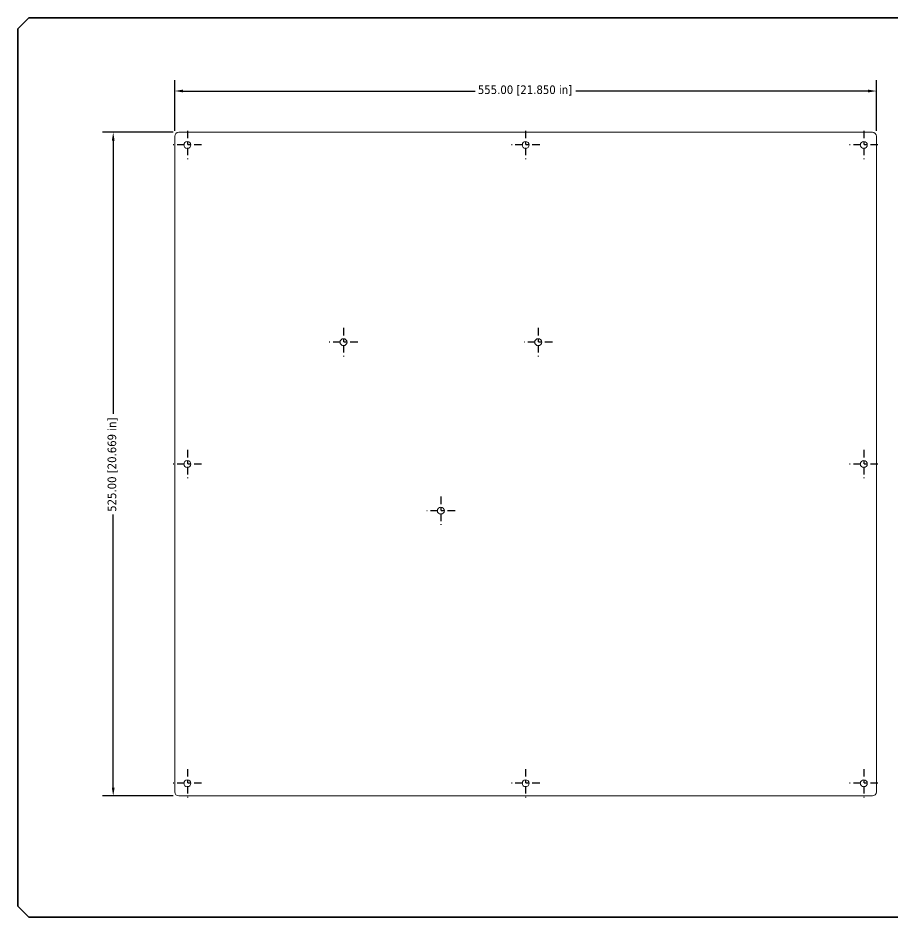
# Model space of a CAD drawing. Header units: inches. Extents: x 1.3 to 45, y 0.7 to 28.7.
# Drawn here: x 1.33 to 28.55, y 0.67 to 28.67 of the extents above; entities that cross this region are included whole.
import ezdxf

# ---------------------------------------------------------------- set-up
doc = ezdxf.new("R2010")
doc.units = ezdxf.units.IN
doc.header["$LTSCALE"] = 2.666667
doc.header["$MEASUREMENT"] = 0
doc.linetypes.add('CHAIN', pattern=[0.7087, 0.4724, -0.0591, 0.1181, -0.0591])
doc.layers.get('0').update_dxf_attribs({"lineweight": 25})
for name, color, linetype, lineweight in [('Border (ANSI)', 7, 'Continuous', 50), ('Center Mark (ANSI)', 7, 'Continuous', 25), ('Dimension (ANSI)', 7, 'Continuous', 25), ('TITLE', 7, 'Continuous', 35), ('Visible (ANSI)', 7, 'Continuous', 18)]:
    doc.layers.add(name, color=color, linetype=linetype, lineweight=lineweight)
doc.styles.add('Note Text (ANSI)', font='tahoma.ttf')
doc.dimstyles.new('Default - mm [in] (ANSI)', dxfattribs={"dimscale": 2.666667, "dimtxt": 0.1, "dimasz": 0.098425, "dimexe": 0.125, "dimexo": 0.063, "dimgap": 0.031496, "dimtad": 0, "dimtoh": 1, "dimlfac": 25.4, "dimrnd": 1e-08, "dimzin": 4, "dimdsep": 46, "dimtxsty": 'Note Text (ANSI)', "dimcen": 0.09, "dimdle": 0.393701, "dimclrd": 256, "dimclre": 256, "dimclrt": 256, "dimadec": 1, "dimazin": 1, "dimtfac": 1.2, "dimtofl": 0, "dimtmove": 0, "dimatfit": 3, "dimfxl": 0, "dimtolj": 1, "dimtzin": 4, "dimlwd": -1, "dimlwe": -1, "dimarcsym": 0})

# ---------------------------------------------------------------- blocks, each defined once
blk = doc.blocks.new('Borders B-Size')
at = {"layer": 'Border (ANSI)', "lineweight": 25}
blk.add_line((16.875, 10.625), (16.75, 10.75), dxfattribs=at)
at = {"layer": 'TITLE'}
for p, q in [((0.5, 10.625), (0.625, 10.75)), ((0.625, 10.75), (16.75, 10.75)), ((0.5, 0.375), (0.5, 10.625)), ((16.875, 10.625), (16.875, 0.375)), ((0.625, 0.25), (0.5, 0.375)), ((16.875, 0.375), (16.75, 0.25)), ((16.75, 0.25), (0.625, 0.25))]:
    blk.add_line(p, q, dxfattribs=at)
blk = doc.blocks.new('*D15')
at = {"layer": 'Defpoints', "color": 0, "transparency": 16777216}
for p in [(28.064, 26.392), (6.213, 24.982), (28.064, 24.982)]:
    blk.add_point(p, dxfattribs=at)
at = {"layer": 'Dimension (ANSI)', "transparency": 16777216}
for p, q in [((6.213, 25.15), (6.213, 26.725)), ((28.064, 25.15), (28.064, 26.725)), ((6.476, 26.392), (15.569, 26.392)), ((27.801, 26.392), (18.708, 26.392))]:
    blk.add_line(p, q, dxfattribs=at)
for points in [[(6.476, 26.436), (6.476, 26.348), (6.213, 26.392)], [(27.801, 26.436), (27.801, 26.348), (28.064, 26.392)]]:
    blk.add_solid(points, dxfattribs=at)
at = {"layer": 'Dimension (ANSI)', "transparency": 16777216, "insert": (15.653, 26.566), "char_height": 0.26667, "attachment_point": 1, "style": 'Note Text (ANSI)'}
blk.add_mtext('\\A1;555.00 [21.850 in]', dxfattribs=at)
blk = doc.blocks.new('*D16')
at = {"layer": 'Defpoints', "color": 0, "transparency": 16777216}
for p in [(6.338, 25.107), (4.299, 4.438), (6.338, 4.438)]:
    blk.add_point(p, dxfattribs=at)
at = {"layer": 'Dimension (ANSI)', "transparency": 16777216}
for p, q in [((6.17, 25.107), (3.966, 25.107)), ((4.299, 24.844), (4.299, 16.342)), ((4.299, 4.7), (4.299, 13.203)), ((6.17, 4.438), (3.966, 4.438))]:
    blk.add_line(p, q, dxfattribs=at)
for points in [[(4.255, 24.844), (4.343, 24.844), (4.299, 25.107)], [(4.255, 4.7), (4.343, 4.7), (4.299, 4.438)]]:
    blk.add_solid(points, dxfattribs=at)
at = {"layer": 'Dimension (ANSI)', "transparency": 16777216, "insert": (4.124, 13.287), "char_height": 0.26667, "attachment_point": 1, "rotation": 90, "style": 'Note Text (ANSI)'}
blk.add_mtext('\\A1;525.00 [20.669 in]', dxfattribs=at)

msp = doc.modelspace()

# ---------------------------------------------------------------- linework, layer by layer
at = {"layer": 'Center Mark (ANSI)', "linetype": 'CHAIN', "ltscale": 0.183987}
for p, q in [((6.607, 25.15508), (6.607, 24.27141)), ((17.1385, 25.15508), (17.1385, 24.27141)), ((27.66999, 25.15508), (27.66999, 24.27141)), ((7.04883, 24.71325), (6.16517, 24.71325)), ((17.58033, 24.71325), (16.69666, 24.71325)), ((28.11183, 24.71325), (27.22816, 24.71325)), ((11.46961, 19.01138), (11.46961, 18.12771)), ((17.53179, 19.01138), (17.53179, 18.12771)), ((11.91145, 18.56954), (11.02778, 18.56954)), ((17.97362, 18.56954), (17.08996, 18.56954)), ((6.607, 15.21413), (6.607, 14.33047)), ((27.66999, 15.21413), (27.66999, 14.33047)), ((7.04883, 14.7723), (6.16517, 14.7723)), ((28.11183, 14.7723), (27.22816, 14.7723)), ((14.5007, 13.76138), (14.5007, 12.87771)), ((14.94254, 13.31954), (14.05887, 13.31954)), ((6.607, 5.27319), (6.607, 4.38952)), ((17.1385, 5.27319), (17.1385, 4.38952)), ((27.66999, 5.27319), (27.66999, 4.38952)), ((7.04883, 4.83136), (6.16517, 4.83136)), ((17.58033, 4.83136), (16.69666, 4.83136)), ((28.11183, 4.83136), (27.22816, 4.83136))]:
    msp.add_line(p, q, dxfattribs=at)
at = {"layer": 'Visible (ANSI)'}
for p, q in [((6.2133, 24.98195), (6.2133, 4.56265)), ((27.93869, 25.10695), (6.3383, 25.10695)), ((28.06369, 4.56265), (28.06369, 24.98195)), ((6.3383, 4.43765), (27.93869, 4.43765))]:
    msp.add_line(p, q, dxfattribs=at)
for centre in [(6.607, 24.71325), (17.1385, 24.71325), (27.66999, 24.71325), (11.46961, 18.56954), (17.53179, 18.56954), (6.607, 14.7723), (27.66999, 14.7723), (14.5007, 13.31954), (6.607, 4.83136), (17.1385, 4.83136), (27.66999, 4.83136)]:
    msp.add_circle(centre, 0.1085, dxfattribs=at)
for centre, start, end in [((6.3383, 24.98195), 90, 180), ((27.93869, 24.98195), 0, 90), ((6.3383, 4.56265), 180, 270), ((27.93869, 4.56265), 270, 0)]:
    msp.add_arc(centre, 0.125, start, end, dxfattribs=at)

# ---------------------------------------------------------------- block references
at = {"xscale": 2.666666666666667, "yscale": 2.666666666666667, "zscale": 2.666666666666667}
msp.add_blockref('Borders B-Size', (0, 0), dxfattribs=at)

# ---------------------------------------------------------------- dimensions: what is measured, and where the dimension line sits
at = {"layer": 'Dimension (ANSI)'}
dim = msp.add_linear_dim(base=(28.06369, 26.39202), p1=(6.2133, 24.98195), p2=(28.06369, 24.98195), dimstyle='Default - mm [in] (ANSI)', override={"dimgap": 0.031496, "dimtoh": 0, "dimdec": 2, "dimlfac": 25.4, "dimtol": 0, "dimlim": 0, "dimtp": 0, "dimtm": 0, "dimtdec": 2, "dimatfit": 1}, dxfattribs=at)
dim.commit()
dim.dimension.update_dxf_attribs({"geometry": '*D15', "text_midpoint": (17.1385, 26.39202), "dimtype": 160})
dim = msp.add_linear_dim(base=(4.2989, 4.43765), p1=(6.3383, 25.10695), p2=(6.3383, 4.43765), angle=90, dimstyle='Default - mm [in] (ANSI)', override={"dimgap": 0.031496, "dimtoh": 0, "dimdec": 2, "dimlfac": 25.4, "dimtol": 0, "dimlim": 0, "dimtp": 0, "dimtm": 0, "dimtdec": 2, "dimatfit": 1}, dxfattribs=at)
dim.commit()
dim.dimension.update_dxf_attribs({"geometry": '*D16', "text_midpoint": (4.2989, 14.7723), "dimtype": 160})

doc.saveas('drawing.dxf')
